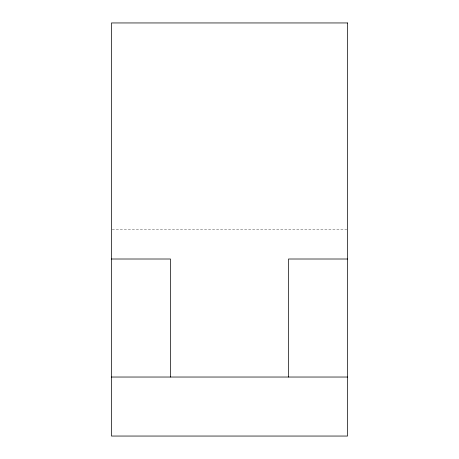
<?xml version="1.0" encoding="UTF-8"?>
<svg xmlns="http://www.w3.org/2000/svg" width="459" height="459" viewBox="0 0 459 459"><rect width="100%" height="100%" fill="white"/><g stroke="black" fill="none" stroke-linecap="round" stroke-linejoin="round"><path stroke-width="0.34" stroke-dasharray="2.29 1.72" d="M112.185 229.5L346.815 229.5"/><path stroke-width="0.69" d="M111.474 259.008L170.484 259.008L170.484 377.034M347.526 259.008L288.516 259.008L288.516 377.034M111.474 377.034L347.526 377.034M347.526 22.95L111.474 22.95L111.474 436.05L347.526 436.05L347.526 22.95"/></g></svg>
